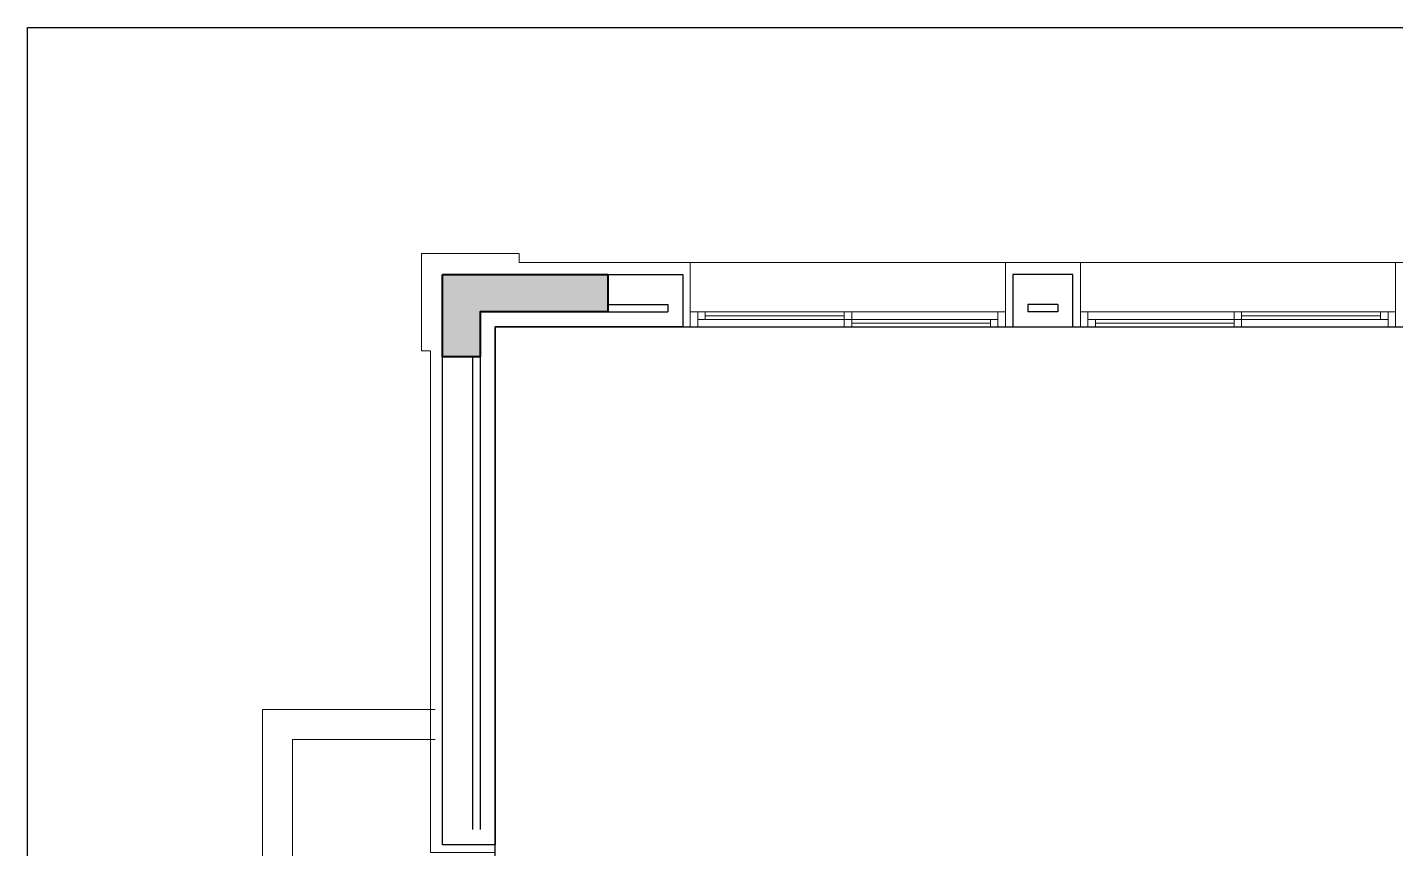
# Model space of a CAD drawing. Header units: millimetres. Extents: x -10942 to 92711, y -16583 to 30009.
# Drawn here: x -19 to 9097, y 8867 to 14342 of the extents above; entities that cross this region are included whole.
import ezdxf

# ---------------------------------------------------------------- set-up
doc = ezdxf.new("R2010")
doc.units = ezdxf.units.MM
doc.header["$LTSCALE"] = 1000
doc.header["$MEASUREMENT"] = 0
doc.layers.add('8', color=8, linetype='Continuous')
doc.layers.add('A-WALL', color=7, linetype='Continuous')
for name, color, linetype, lineweight in [('A-GLAZ', 134, 'Continuous', 18), ('A-WALL-PRHT', 4, 'Continuous', 18), ('A-WALL-TILE', 8, 'Continuous', 9), ('XREF-V2-GF_COLS$0$A-COLS', 5, 'Continuous', 40), ('XREF-V2-GF_COLS$0$A-COLS-PATT', 252, 'Continuous', 20)]:
    doc.layers.add(name, color=color, linetype=linetype, lineweight=lineweight)

msp = doc.modelspace()

# ---------------------------------------------------------------- hatches: boundary and pattern name
at = {"layer": 'XREF-V2-GF_COLS$0$A-COLS-PATT'}
msp.add_hatch(color=256, dxfattribs=at).paths.add_polyline_path([(2747.6, 12694.5), (3847.6, 12694.5), (3847.6, 12444.5), (2997.6, 12444.5), (2997.6, 12144.5), (2747.6, 12144.5)])

# ---------------------------------------------------------------- linework, layer by layer
at = {"layer": '8', "color": 1}
msp.add_lwpolyline([(-19.2, 14341.6), (18611.5, 14341.6), (18611.5, 2.5), (-19.2, 2.5)], close=True, dxfattribs=at)
at = {"layer": '8', "color": 1, "elevation": 0}
msp.add_lwpolyline([(10497.7, 1649.5), (7622.7, 1649.6), (7622.7, 6340), (3097.6, 6349.5), (3097.6, 12344.5), (12997.6, 12344.5), (12997.6, 6349.5), (9622.6, 6349.5), (9622.6, 3040.9), (10497.7, 3040.9), (10497.7, 1649.5)], dxfattribs=at)
at = {"layer": 'A-GLAZ'}
for p, q in [((6497.4, 12444.5, 0), (4397.4, 12444.5, 0)), ((6497.4, 12444.5, 0), (4397.4, 12444.5, 0)), ((4447.4, 12344.5, 0), (4447.4, 12444.5, 0)), ((4447.4, 12344.5, 0), (4447.4, 12444.5, 0)), ((4497.4, 12394.5, 0), (4497.4, 12444.5, 0)), ((4497.4, 12394.5, 0), (4497.4, 12444.5, 0)), ((4497.4, 12419.5, 0), (5423.4, 12419.5, 0)), ((4497.4, 12419.5, 0), (5423.3, 12419.5, 0)), ((5423.3, 12344.5, 0), (5423.3, 12444.5, 0)), ((5423.4, 12344.5, 0), (5423.4, 12444.5, 0)), ((5473.3, 12344.5, 0), (5473.3, 12444.5, 0)), ((5473.4, 12344.5, 0), (5473.4, 12444.5, 0)), ((6447.4, 12344.5, 0), (6447.4, 12444.5, 0)), ((6447.4, 12344.5, 0), (6447.4, 12444.5, 0)), ((6997.3, 12444.5, 0), (9097.3, 12444.5, 0)), ((6997.4, 12444.5, 0), (9097.4, 12444.5, 0)), ((7047.3, 12344.5, 0), (7047.3, 12444.5, 0)), ((7047.4, 12344.5, 0), (7047.4, 12444.5, 0)), ((8021.4, 12344.5, 0), (8021.4, 12444.5, 0)), ((8021.4, 12344.5, 0), (8021.4, 12444.5, 0)), ((8071.4, 12344.5, 0), (8071.4, 12444.5, 0)), ((8071.4, 12344.5, 0), (8071.4, 12444.5, 0)), ((8997.3, 12419.5, 0), (8071.4, 12419.5, 0)), ((8997.4, 12419.5, 0), (8071.4, 12419.5, 0)), ((8997.3, 12394.5, 0), (8997.3, 12444.5, 0)), ((8997.4, 12394.5, 0), (8997.4, 12444.5, 0)), ((9047.3, 12344.5, 0), (9047.3, 12444.5, 0)), ((9047.4, 12344.5, 0), (9047.4, 12444.5, 0)), ((6497.4, 12344.5, 0), (4397.4, 12344.5, 0)), ((6497.4, 12344.5, 0), (4397.4, 12344.5, 0)), ((6447.4, 12394.5, 0), (4447.4, 12394.5, 0)), ((6447.4, 12394.5, 0), (4447.4, 12394.5, 0)), ((6397.4, 12369.5, 0), (5473.3, 12369.5, 0)), ((6397.4, 12369.5, 0), (5473.4, 12369.5, 0)), ((6397.4, 12344.5, 0), (6397.4, 12394.5, 0)), ((6397.4, 12344.5, 0), (6397.4, 12394.5, 0)), ((6997.3, 12344.5, 0), (9097.3, 12344.5, 0)), ((6997.4, 12344.5, 0), (9097.4, 12344.5, 0)), ((7047.3, 12394.5, 0), (9047.3, 12394.5, 0)), ((7047.4, 12394.5, 0), (9047.4, 12394.5, 0)), ((7097.3, 12344.5, 0), (7097.3, 12394.5, 0)), ((7097.3, 12369.5, 0), (8021.4, 12369.5, 0)), ((7097.4, 12344.5, 0), (7097.4, 12394.5, 0)), ((7097.4, 12369.5, 0), (8021.4, 12369.5, 0))]:
    msp.add_line(p, q, dxfattribs=at)
at = {"layer": 'A-WALL', "color": 1}
for p, q in [((3847.6, 12494.5, 0), (4247.4, 12494.5, 0)), ((4247.4, 12494.5, 0), (4247.4, 12444.5, 0)), ((6647.4, 12494.5, 0), (6647.4, 12444.5, 0)), ((6847.4, 12494.5, 0), (6647.4, 12494.5, 0)), ((6847.4, 12494.5, 0), (6847.4, 12444.5, 0)), ((3847.6, 12444.5, 0), (4247.4, 12444.5, 0)), ((6847.4, 12444.5, 0), (6647.4, 12444.5, 0)), ((2947.6, 12144.5, 0), (2947.6, 8994.5, 0)), ((2997.6, 12144.5, 0), (2997.6, 8994.5, 0))]:
    msp.add_line(p, q, dxfattribs=at)
at = {"layer": 'A-WALL', "elevation": 0}
msp.add_lwpolyline([(2747.6, 12694.5), (4347.4, 12694.5), (4347.4, 12344.5), (3097.6, 12344.5), (3097.6, 8892), (2747.7, 8892), (2747.6, 12694.5)], dxfattribs=at)
msp.add_lwpolyline([(6547.4, 12344.5), (6947.4, 12344.5), (6947.4, 12694.5), (6547.4, 12694.5)], close=True, dxfattribs=at)
at = {"layer": 'A-WALL-PRHT', "elevation": 0}
for points in [[(2697.6, 9794.5), (1547.6, 9794.5), (1547.6, 5794.5), (2697.6, 5794.5)], [(2697.6, 9594.5), (1747.6, 9594.5), (1747.6, 5994.5), (2697.6, 5994.5)]]:
    msp.add_lwpolyline(points, dxfattribs=at)
at = {"layer": 'A-WALL-TILE'}
for p, q in [((4397.4, 12344.5, 0), (4397.4, 12774.5, 0)), ((6497.3, 12344.5, 0), (6497.4, 12774.5, 0)), ((6997.4, 12344.5, 0), (6997.4, 12774.5, 0)), ((9097.3, 12344.5, 0), (9097.4, 12774.5, 0)), ((4397.4, 12344.5, 0), (4347.4, 12344.5, 0)), ((6497.4, 12344.5, 0), (6547.4, 12344.5, 0)), ((6997.4, 12344.5, 0), (6947.4, 12344.5, 0))]:
    msp.add_line(p, q, dxfattribs=at)
at = {"layer": 'A-WALL-TILE', "elevation": 0}
msp.add_lwpolyline([(13347.6, 11464.6), (13427.6, 11464.6), (13427.6, 12184.6), (13487.6, 12184.6), (13487.6, 12834.6), (12837.6, 12834.6), (12837.6, 12774.6), (3257.6, 12774.5), (3257.6, 12834.5), (2607.6, 12834.5), (2607.6, 12184.5), (2667.6, 12184.5), (2667.6, 8842), (3097.6, 8842), (3097.6, 8892)], dxfattribs=at)
at = {"layer": 'XREF-V2-GF_COLS$0$A-COLS', "elevation": 0}
msp.add_lwpolyline([(2747.6, 12694.5), (3847.6, 12694.5), (3847.6, 12444.5), (2997.6, 12444.5), (2997.6, 12144.5), (2747.6, 12144.5)], close=True, dxfattribs=at)
msp.add_lwpolyline([(2747.6, 12694.5), (3847.6, 12694.5), (3847.6, 12444.5), (2997.6, 12444.5), (2997.6, 12144.5), (2747.6, 12144.5)], close=True, dxfattribs=at)

doc.saveas('drawing.dxf')
